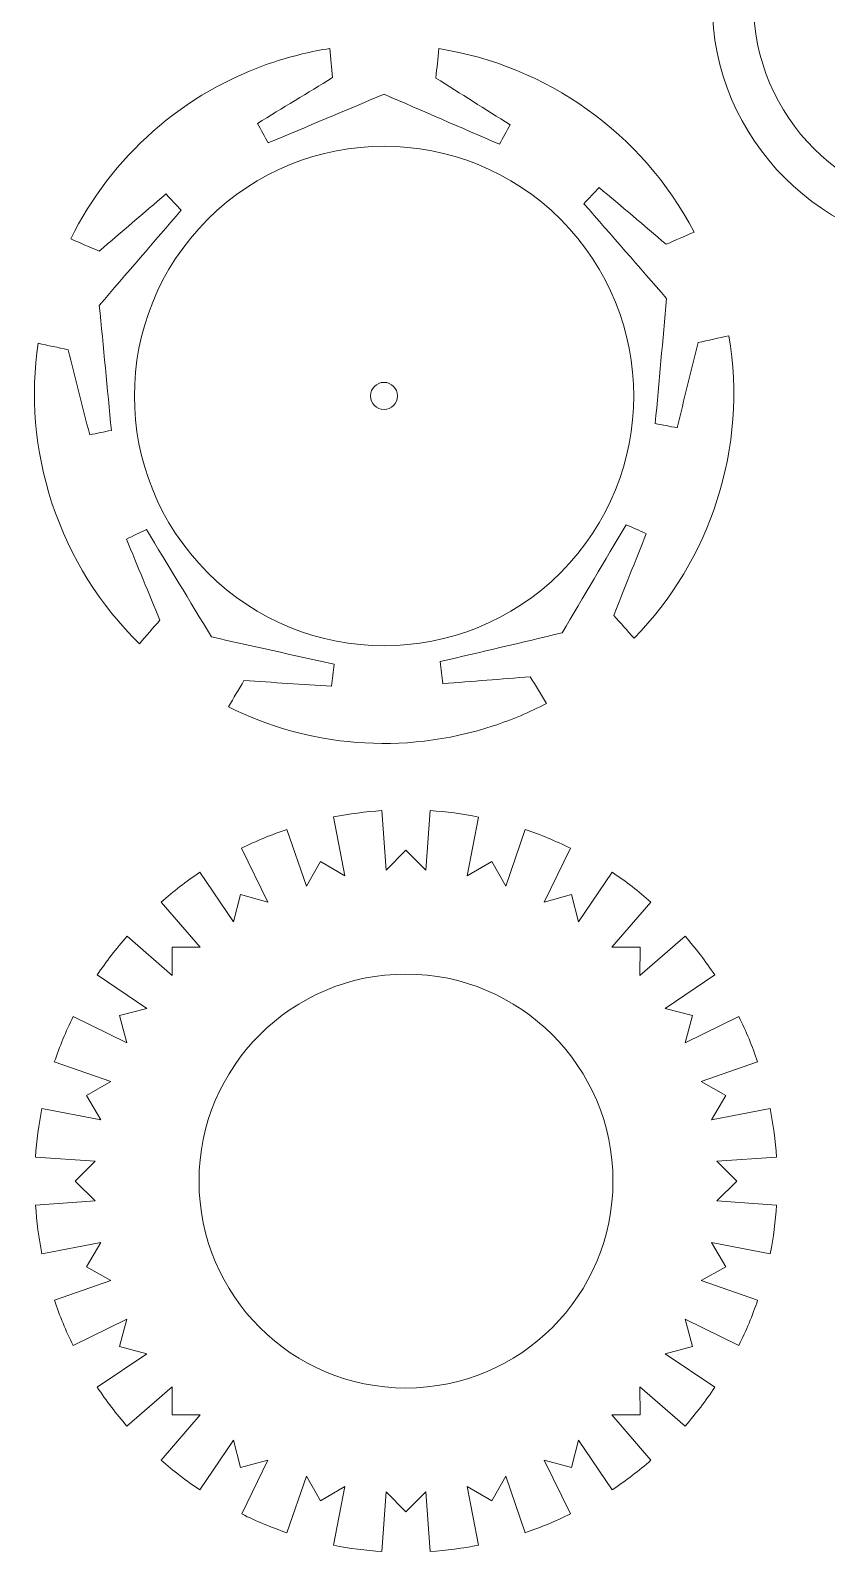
# Model space of a CAD drawing. Header units: inches. Extents: x -28.6 to 20.8, y -14.2 to 28.3.
# Drawn here: x 4.64 to 10.04, y -13.12 to -2.8 of the extents above; entities that cross this region are included whole.
import ezdxf

# ---------------------------------------------------------------- set-up
doc = ezdxf.new("R2010")
doc.units = ezdxf.units.IN
doc.header["$MEASUREMENT"] = 0
doc.layers.add('Layer 1', color=7, linetype='Continuous')

msp = doc.modelspace()

# ---------------------------------------------------------------- linework, layer by layer
at = {"layer": 'Layer 1', "color": 1, "lineweight": 9}
for points, knots in [([(10.951, -0.921), (11.881, -0.921), (12.636, -1.675), (12.636, -2.606), (12.636, -2.606), (12.636, -3.536), (11.881, -4.291), (10.951, -4.291), (10.951, -4.291), (10.02, -4.291), (9.266, -3.536), (9.266, -2.606), (9.266, -2.606), (9.266, -1.675), (10.02, -0.921), (10.951, -0.921)], [0, 0, 0, 0, 0.25, 0.25, 0.25, 0.25, 0.5, 0.5, 0.5, 0.5, 0.75, 0.75, 0.75, 0.75, 1, 1, 1, 1]), ([(10.951, -1.201), (11.727, -1.201), (12.356, -1.83), (12.356, -2.606), (12.356, -2.606), (12.356, -3.381), (11.727, -4.011), (10.951, -4.011), (10.951, -4.011), (10.175, -4.011), (9.546, -3.381), (9.546, -2.606), (9.546, -2.606), (9.546, -1.83), (10.175, -1.201), (10.951, -1.201)], [0, 0, 0, 0, 0.25, 0.25, 0.25, 0.25, 0.5, 0.5, 0.5, 0.5, 0.75, 0.75, 0.75, 0.75, 1, 1, 1, 1]), ([(4.912, -4.211), (5.184, -3.66), (5.669, -3.215), (6.298, -3.008), (6.298, -3.008), (6.422, -2.968), (6.546, -2.938), (6.671, -2.918)], [0, 0, 0, 0, 0.5, 0.5, 0.5, 0.5, 1, 1, 1, 1]), ([(6.671, -2.918), (6.677, -2.987), (6.682, -3.047), (6.689, -3.116), (6.689, -3.116), (6.519, -3.22), (6.35, -3.323), (6.181, -3.427), (6.181, -3.427), (6.205, -3.471), (6.229, -3.515), (6.253, -3.559), (6.253, -3.559), (6.515, -3.449), (6.777, -3.339), (7.039, -3.229)], [0, 0, 0, 0, 0.25, 0.25, 0.25, 0.25, 0.5, 0.5, 0.5, 0.5, 0.75, 0.75, 0.75, 0.75, 1, 1, 1, 1]), ([(7.411, -2.919), (7.404, -2.988), (7.398, -3.05), (7.391, -3.119), (7.391, -3.119), (7.559, -3.225), (7.727, -3.331), (7.895, -3.436), (7.895, -3.436), (7.871, -3.48), (7.846, -3.524), (7.822, -3.568), (7.822, -3.568), (7.561, -3.455), (7.3, -3.342), (7.039, -3.229)], [0, 0, 0, 0, 0.25, 0.25, 0.25, 0.25, 0.5, 0.5, 0.5, 0.5, 0.75, 0.75, 0.75, 0.75, 1, 1, 1, 1]), ([(5.841, -4.079), (6.502, -3.417), (7.576, -3.417), (8.238, -4.079), (8.238, -4.079), (8.899, -4.741), (8.899, -5.814), (8.238, -6.476), (8.238, -6.476), (7.576, -7.138), (6.502, -7.138), (5.841, -6.476), (5.841, -6.476), (5.179, -5.814), (5.179, -4.741), (5.841, -4.079)], [0, 0, 0, 0, 0.25, 0.25, 0.25, 0.25, 0.5, 0.5, 0.5, 0.5, 0.75, 0.75, 0.75, 0.75, 1, 1, 1, 1]), ([(4.912, -4.211), (4.976, -4.238), (5.042, -4.267), (5.106, -4.294), (5.106, -4.294), (5.257, -4.165), (5.408, -4.035), (5.559, -3.906), (5.559, -3.906), (5.593, -3.943), (5.628, -3.979), (5.662, -4.016), (5.662, -4.016), (5.477, -4.231), (5.292, -4.447), (5.106, -4.662)], [0, 0, 0, 0, 0.25, 0.25, 0.25, 0.25, 0.5, 0.5, 0.5, 0.5, 0.75, 0.75, 0.75, 0.75, 1, 1, 1, 1]), ([(9.143, -4.165), (9.08, -4.193), (9.018, -4.219), (8.954, -4.247), (8.954, -4.247), (8.803, -4.119), (8.651, -3.99), (8.499, -3.862), (8.499, -3.862), (8.465, -3.899), (8.431, -3.935), (8.396, -3.972), (8.396, -3.972), (8.583, -4.186), (8.77, -4.401), (8.957, -4.615)], [0, 0, 0, 0, 0.25, 0.25, 0.25, 0.25, 0.5, 0.5, 0.5, 0.5, 0.75, 0.75, 0.75, 0.75, 1, 1, 1, 1]), ([(9.379, -4.868), (9.312, -4.883), (9.239, -4.9), (9.171, -4.915), (9.171, -4.915), (9.123, -5.108), (9.076, -5.3), (9.028, -5.493), (9.028, -5.493), (8.979, -5.484), (8.929, -5.474), (8.88, -5.464), (8.88, -5.464), (8.906, -5.181), (8.931, -4.898), (8.957, -4.615)], [0, 0, 0, 0, 0.25, 0.25, 0.25, 0.25, 0.5, 0.5, 0.5, 0.5, 0.75, 0.75, 0.75, 0.75, 1, 1, 1, 1]), ([(4.691, -4.919), (4.758, -4.934), (4.826, -4.949), (4.894, -4.963), (4.894, -4.963), (4.943, -5.156), (4.992, -5.348), (5.041, -5.541), (5.041, -5.541), (5.09, -5.531), (5.139, -5.521), (5.188, -5.511), (5.188, -5.511), (5.161, -5.228), (5.134, -4.945), (5.106, -4.662)], [0, 0, 0, 0, 0.25, 0.25, 0.25, 0.25, 0.5, 0.5, 0.5, 0.5, 0.75, 0.75, 0.75, 0.75, 1, 1, 1, 1]), ([(5.379, -6.959), (5.115, -6.701), (4.908, -6.378), (4.785, -6.004), (4.785, -6.004), (4.666, -5.642), (4.639, -5.272), (4.691, -4.919)], [0, 0, 0, 0, 0.5, 0.5, 0.5, 0.5, 1, 1, 1, 1]), ([(7.039, -5.185), (7.09, -5.185), (7.131, -5.226), (7.131, -5.277), (7.131, -5.277), (7.131, -5.328), (7.09, -5.369), (7.039, -5.369), (7.039, -5.369), (6.988, -5.369), (6.947, -5.328), (6.947, -5.277), (6.947, -5.277), (6.947, -5.226), (6.988, -5.185), (7.039, -5.185)], [0, 0, 0, 0, 0.25, 0.25, 0.25, 0.25, 0.5, 0.5, 0.5, 0.5, 0.75, 0.75, 0.75, 0.75, 1, 1, 1, 1]), ([(5.379, -6.959), (5.424, -6.906), (5.472, -6.851), (5.518, -6.799), (5.518, -6.799), (5.442, -6.616), (5.366, -6.432), (5.29, -6.249), (5.29, -6.249), (5.335, -6.227), (5.38, -6.206), (5.426, -6.184), (5.426, -6.184), (5.573, -6.427), (5.721, -6.67), (5.868, -6.913)], [0, 0, 0, 0, 0.25, 0.25, 0.25, 0.25, 0.5, 0.5, 0.5, 0.5, 0.75, 0.75, 0.75, 0.75, 1, 1, 1, 1]), ([(8.736, -6.922), (8.69, -6.87), (8.644, -6.818), (8.598, -6.767), (8.598, -6.767), (8.671, -6.582), (8.745, -6.398), (8.819, -6.213), (8.819, -6.213), (8.773, -6.192), (8.728, -6.171), (8.682, -6.151), (8.682, -6.151), (8.538, -6.395), (8.393, -6.64), (8.249, -6.885)], [0, 0, 0, 0, 0.25, 0.25, 0.25, 0.25, 0.5, 0.5, 0.5, 0.5, 0.75, 0.75, 0.75, 0.75, 1, 1, 1, 1]), ([(5.983, -7.388), (6.018, -7.328), (6.053, -7.268), (6.088, -7.209), (6.088, -7.209), (6.286, -7.222), (6.484, -7.235), (6.683, -7.248), (6.683, -7.248), (6.688, -7.199), (6.694, -7.149), (6.7, -7.099), (6.7, -7.099), (6.423, -7.037), (6.145, -6.975), (5.868, -6.913)], [0, 0, 0, 0, 0.25, 0.25, 0.25, 0.25, 0.5, 0.5, 0.5, 0.5, 0.75, 0.75, 0.75, 0.75, 1, 1, 1, 1]), ([(8.141, -7.365), (8.106, -7.305), (8.068, -7.243), (8.032, -7.183), (8.032, -7.183), (7.835, -7.199), (7.637, -7.215), (7.439, -7.231), (7.439, -7.231), (7.432, -7.181), (7.426, -7.131), (7.419, -7.081), (7.419, -7.081), (7.696, -7.016), (7.972, -6.951), (8.249, -6.885)], [0, 0, 0, 0, 0.25, 0.25, 0.25, 0.25, 0.5, 0.5, 0.5, 0.5, 0.75, 0.75, 0.75, 0.75, 1, 1, 1, 1]), ([(8.141, -7.365), (8.027, -7.424), (7.906, -7.476), (7.78, -7.517), (7.78, -7.517), (7.163, -7.72), (6.522, -7.656), (5.983, -7.388)], [0, 0, 0, 0, 0.5, 0.5, 0.5, 0.5, 1, 1, 1, 1]), ([(6.607, -8.438), (6.607, -8.438), (6.773, -8.534), (6.773, -8.534), (6.773, -8.534), (6.773, -8.534), (6.695, -8.135), (6.695, -8.135)], [0, 0, 0, 0, 0.5, 0.5, 0.5, 0.5, 1, 1, 1, 1]), ([(7.188, -8.361), (7.188, -8.361), (7.054, -8.497), (7.054, -8.497), (7.054, -8.497), (7.054, -8.497), (7.025, -8.092), (7.025, -8.092)], [0, 0, 0, 0, 0.5, 0.5, 0.5, 0.5, 1, 1, 1, 1]), ([(7.188, -8.361), (7.188, -8.361), (7.323, -8.497), (7.323, -8.497), (7.323, -8.497), (7.323, -8.497), (7.352, -8.092), (7.352, -8.092)], [0, 0, 0, 0, 0.5, 0.5, 0.5, 0.5, 1, 1, 1, 1]), ([(7.77, -8.438), (7.77, -8.438), (7.604, -8.534), (7.604, -8.534), (7.604, -8.534), (7.604, -8.534), (7.681, -8.136), (7.681, -8.136)], [0, 0, 0, 0, 0.5, 0.5, 0.5, 0.5, 1, 1, 1, 1]), ([(6.607, -8.438), (6.607, -8.438), (6.512, -8.604), (6.512, -8.604), (6.512, -8.604), (6.512, -8.604), (6.38, -8.22), (6.38, -8.22)], [0, 0, 0, 0, 0.5, 0.5, 0.5, 0.5, 1, 1, 1, 1]), ([(7.77, -8.438), (7.77, -8.438), (7.865, -8.604), (7.865, -8.604), (7.865, -8.604), (7.865, -8.604), (7.997, -8.22), (7.997, -8.22)], [0, 0, 0, 0, 0.5, 0.5, 0.5, 0.5, 1, 1, 1, 1]), ([(6.065, -8.662), (6.065, -8.662), (6.25, -8.713), (6.25, -8.713), (6.25, -8.713), (6.25, -8.713), (6.072, -8.347), (6.072, -8.347)], [0, 0, 0, 0, 0.5, 0.5, 0.5, 0.5, 1, 1, 1, 1]), ([(8.311, -8.662), (8.311, -8.662), (8.127, -8.713), (8.127, -8.713), (8.127, -8.713), (8.127, -8.713), (8.304, -8.348), (8.304, -8.348)], [0, 0, 0, 0, 0.5, 0.5, 0.5, 0.5, 1, 1, 1, 1]), ([(6.065, -8.662), (6.065, -8.662), (6.017, -8.847), (6.017, -8.847), (6.017, -8.847), (6.017, -8.847), (5.789, -8.511), (5.789, -8.511)], [0, 0, 0, 0, 0.5, 0.5, 0.5, 0.5, 1, 1, 1, 1]), ([(8.311, -8.662), (8.311, -8.662), (8.36, -8.847), (8.36, -8.847), (8.36, -8.847), (8.36, -8.847), (8.588, -8.511), (8.588, -8.511)], [0, 0, 0, 0, 0.5, 0.5, 0.5, 0.5, 1, 1, 1, 1]), ([(5.6, -9.019), (5.6, -9.019), (5.792, -9.02), (5.792, -9.02), (5.792, -9.02), (5.792, -9.02), (5.526, -8.713), (5.526, -8.713)], [0, 0, 0, 0, 0.5, 0.5, 0.5, 0.5, 1, 1, 1, 1]), ([(8.777, -9.019), (8.777, -9.019), (8.585, -9.02), (8.585, -9.02), (8.585, -9.02), (8.585, -9.02), (8.851, -8.713), (8.851, -8.713)], [0, 0, 0, 0, 0.5, 0.5, 0.5, 0.5, 1, 1, 1, 1]), ([(5.6, -9.019), (5.6, -9.019), (5.601, -9.211), (5.601, -9.211), (5.601, -9.211), (5.601, -9.211), (5.295, -8.945), (5.295, -8.945)], [0, 0, 0, 0, 0.5, 0.5, 0.5, 0.5, 1, 1, 1, 1]), ([(8.777, -9.019), (8.777, -9.019), (8.776, -9.211), (8.776, -9.211), (8.776, -9.211), (8.776, -9.211), (9.082, -8.944), (9.082, -8.944)], [0, 0, 0, 0, 0.5, 0.5, 0.5, 0.5, 1, 1, 1, 1]), ([(5.243, -9.484), (5.243, -9.484), (5.429, -9.436), (5.429, -9.436), (5.429, -9.436), (5.429, -9.436), (5.092, -9.208), (5.092, -9.208)], [0, 0, 0, 0, 0.5, 0.5, 0.5, 0.5, 1, 1, 1, 1]), ([(7.188, -9.202), (7.964, -9.202), (8.593, -9.831), (8.593, -10.607), (8.593, -10.607), (8.593, -11.383), (7.964, -12.012), (7.188, -12.012), (7.188, -12.012), (6.413, -12.012), (5.783, -11.383), (5.783, -10.607), (5.783, -10.607), (5.783, -9.831), (6.413, -9.202), (7.188, -9.202)], [0, 0, 0, 0, 0.25, 0.25, 0.25, 0.25, 0.5, 0.5, 0.5, 0.5, 0.75, 0.75, 0.75, 0.75, 1, 1, 1, 1]), ([(9.133, -9.484), (9.133, -9.484), (8.948, -9.436), (8.948, -9.436), (8.948, -9.436), (8.948, -9.436), (9.284, -9.208), (9.284, -9.208)], [0, 0, 0, 0, 0.5, 0.5, 0.5, 0.5, 1, 1, 1, 1]), ([(5.243, -9.484), (5.243, -9.484), (5.294, -9.669), (5.294, -9.669), (5.294, -9.669), (5.294, -9.669), (4.929, -9.491), (4.929, -9.491)], [0, 0, 0, 0, 0.5, 0.5, 0.5, 0.5, 1, 1, 1, 1]), ([(9.133, -9.484), (9.133, -9.484), (9.083, -9.669), (9.083, -9.669), (9.083, -9.669), (9.083, -9.669), (9.448, -9.491), (9.448, -9.491)], [0, 0, 0, 0, 0.5, 0.5, 0.5, 0.5, 1, 1, 1, 1]), ([(5.019, -10.026), (5.019, -10.026), (5.185, -9.931), (5.185, -9.931), (5.185, -9.931), (5.185, -9.931), (4.801, -9.798), (4.801, -9.798)], [0, 0, 0, 0, 0.5, 0.5, 0.5, 0.5, 1, 1, 1, 1]), ([(9.358, -10.026), (9.358, -10.026), (9.191, -9.931), (9.191, -9.931), (9.191, -9.931), (9.191, -9.931), (9.575, -9.798), (9.575, -9.798)], [0, 0, 0, 0, 0.5, 0.5, 0.5, 0.5, 1, 1, 1, 1]), ([(5.019, -10.026), (5.019, -10.026), (5.116, -10.191), (5.116, -10.191), (5.116, -10.191), (5.116, -10.191), (4.717, -10.114), (4.717, -10.114)], [0, 0, 0, 0, 0.5, 0.5, 0.5, 0.5, 1, 1, 1, 1]), ([(9.358, -10.026), (9.358, -10.026), (9.261, -10.191), (9.261, -10.191), (9.261, -10.191), (9.261, -10.191), (9.66, -10.114), (9.66, -10.114)], [0, 0, 0, 0, 0.5, 0.5, 0.5, 0.5, 1, 1, 1, 1]), ([(4.942, -10.607), (4.942, -10.607), (5.079, -10.472), (5.079, -10.472), (5.079, -10.472), (5.079, -10.472), (4.673, -10.444), (4.673, -10.444)], [0, 0, 0, 0, 0.5, 0.5, 0.5, 0.5, 1, 1, 1, 1]), ([(9.434, -10.607), (9.434, -10.607), (9.298, -10.472), (9.298, -10.472), (9.298, -10.472), (9.298, -10.472), (9.703, -10.444), (9.703, -10.444)], [0, 0, 0, 0, 0.5, 0.5, 0.5, 0.5, 1, 1, 1, 1]), ([(4.942, -10.607), (4.942, -10.607), (5.079, -10.742), (5.079, -10.742), (5.079, -10.742), (5.079, -10.742), (4.674, -10.771), (4.674, -10.771)], [0, 0, 0, 0, 0.5, 0.5, 0.5, 0.5, 1, 1, 1, 1]), ([(9.434, -10.607), (9.434, -10.607), (9.298, -10.742), (9.298, -10.742), (9.298, -10.742), (9.298, -10.742), (9.704, -10.771), (9.704, -10.771)], [0, 0, 0, 0, 0.5, 0.5, 0.5, 0.5, 1, 1, 1, 1]), ([(5.019, -11.189), (5.019, -11.189), (5.116, -11.023), (5.116, -11.023), (5.116, -11.023), (5.116, -11.023), (4.717, -11.1), (4.717, -11.1)], [0, 0, 0, 0, 0.5, 0.5, 0.5, 0.5, 1, 1, 1, 1]), ([(9.358, -11.189), (9.358, -11.189), (9.261, -11.023), (9.261, -11.023), (9.261, -11.023), (9.261, -11.023), (9.66, -11.1), (9.66, -11.1)], [0, 0, 0, 0, 0.5, 0.5, 0.5, 0.5, 1, 1, 1, 1]), ([(5.019, -11.189), (5.019, -11.189), (5.185, -11.283), (5.185, -11.283), (5.185, -11.283), (5.185, -11.283), (4.802, -11.416), (4.802, -11.416)], [0, 0, 0, 0, 0.5, 0.5, 0.5, 0.5, 1, 1, 1, 1]), ([(9.358, -11.189), (9.358, -11.189), (9.191, -11.283), (9.191, -11.283), (9.191, -11.283), (9.191, -11.283), (9.575, -11.416), (9.575, -11.416)], [0, 0, 0, 0, 0.5, 0.5, 0.5, 0.5, 1, 1, 1, 1]), ([(5.243, -11.73), (5.243, -11.73), (5.294, -11.545), (5.294, -11.545), (5.294, -11.545), (5.294, -11.545), (4.928, -11.723), (4.928, -11.723)], [0, 0, 0, 0, 0.5, 0.5, 0.5, 0.5, 1, 1, 1, 1]), ([(9.133, -11.73), (9.133, -11.73), (9.083, -11.545), (9.083, -11.545), (9.083, -11.545), (9.083, -11.545), (9.448, -11.723), (9.448, -11.723)], [0, 0, 0, 0, 0.5, 0.5, 0.5, 0.5, 1, 1, 1, 1]), ([(5.243, -11.73), (5.243, -11.73), (5.429, -11.779), (5.429, -11.779), (5.429, -11.779), (5.429, -11.779), (5.092, -12.006), (5.092, -12.006)], [0, 0, 0, 0, 0.5, 0.5, 0.5, 0.5, 1, 1, 1, 1]), ([(9.133, -11.73), (9.133, -11.73), (8.948, -11.779), (8.948, -11.779), (8.948, -11.779), (8.948, -11.779), (9.285, -12.006), (9.285, -12.006)], [0, 0, 0, 0, 0.5, 0.5, 0.5, 0.5, 1, 1, 1, 1]), ([(5.6, -12.195), (5.6, -12.195), (5.601, -12.004), (5.601, -12.004), (5.601, -12.004), (5.601, -12.004), (5.294, -12.27), (5.294, -12.27)], [0, 0, 0, 0, 0.5, 0.5, 0.5, 0.5, 1, 1, 1, 1]), ([(8.777, -12.195), (8.777, -12.195), (8.776, -12.004), (8.776, -12.004), (8.776, -12.004), (8.776, -12.004), (9.082, -12.27), (9.082, -12.27)], [0, 0, 0, 0, 0.5, 0.5, 0.5, 0.5, 1, 1, 1, 1]), ([(5.6, -12.195), (5.6, -12.195), (5.792, -12.194), (5.792, -12.194), (5.792, -12.194), (5.792, -12.194), (5.526, -12.501), (5.526, -12.501)], [0, 0, 0, 0, 0.5, 0.5, 0.5, 0.5, 1, 1, 1, 1]), ([(8.777, -12.195), (8.777, -12.195), (8.585, -12.194), (8.585, -12.194), (8.585, -12.194), (8.585, -12.194), (8.851, -12.501), (8.851, -12.501)], [0, 0, 0, 0, 0.5, 0.5, 0.5, 0.5, 1, 1, 1, 1]), ([(6.065, -12.552), (6.065, -12.552), (6.017, -12.367), (6.017, -12.367), (6.017, -12.367), (6.017, -12.367), (5.789, -12.704), (5.789, -12.704)], [0, 0, 0, 0, 0.5, 0.5, 0.5, 0.5, 1, 1, 1, 1]), ([(8.311, -12.552), (8.311, -12.552), (8.36, -12.367), (8.36, -12.367), (8.36, -12.367), (8.36, -12.367), (8.587, -12.703), (8.587, -12.703)], [0, 0, 0, 0, 0.5, 0.5, 0.5, 0.5, 1, 1, 1, 1]), ([(6.065, -12.552), (6.065, -12.552), (6.25, -12.502), (6.25, -12.502), (6.25, -12.502), (6.25, -12.502), (6.073, -12.867), (6.073, -12.867)], [0, 0, 0, 0, 0.5, 0.5, 0.5, 0.5, 1, 1, 1, 1]), ([(8.311, -12.552), (8.311, -12.552), (8.127, -12.502), (8.127, -12.502), (8.127, -12.502), (8.127, -12.502), (8.304, -12.867), (8.304, -12.867)], [0, 0, 0, 0, 0.5, 0.5, 0.5, 0.5, 1, 1, 1, 1]), ([(6.607, -12.777), (6.607, -12.777), (6.512, -12.61), (6.512, -12.61), (6.512, -12.61), (6.512, -12.61), (6.379, -12.994), (6.379, -12.994)], [0, 0, 0, 0, 0.5, 0.5, 0.5, 0.5, 1, 1, 1, 1]), ([(6.607, -12.777), (6.607, -12.777), (6.773, -12.68), (6.773, -12.68), (6.773, -12.68), (6.773, -12.68), (6.695, -13.079), (6.695, -13.079)], [0, 0, 0, 0, 0.5, 0.5, 0.5, 0.5, 1, 1, 1, 1]), ([(7.77, -12.777), (7.77, -12.777), (7.604, -12.68), (7.604, -12.68), (7.604, -12.68), (7.604, -12.68), (7.681, -13.079), (7.681, -13.079)], [0, 0, 0, 0, 0.5, 0.5, 0.5, 0.5, 1, 1, 1, 1]), ([(7.77, -12.777), (7.77, -12.777), (7.865, -12.61), (7.865, -12.61), (7.865, -12.61), (7.865, -12.61), (7.997, -12.994), (7.997, -12.994)], [0, 0, 0, 0, 0.5, 0.5, 0.5, 0.5, 1, 1, 1, 1]), ([(7.188, -12.853), (7.188, -12.853), (7.054, -12.717), (7.054, -12.717), (7.054, -12.717), (7.054, -12.717), (7.025, -13.122), (7.025, -13.122)], [0, 0, 0, 0, 0.5, 0.5, 0.5, 0.5, 1, 1, 1, 1]), ([(7.188, -12.853), (7.188, -12.853), (7.323, -12.717), (7.323, -12.717), (7.323, -12.717), (7.323, -12.717), (7.352, -13.122), (7.352, -13.122)], [0, 0, 0, 0, 0.5, 0.5, 0.5, 0.5, 1, 1, 1, 1])]:
    msp.add_open_spline(points, degree=3, knots=knots, dxfattribs=at)
for points in [[(7.411, -2.919), (8.139, -3.035), (8.791, -3.488), (9.143, -4.165)], [(9.379, -4.868), (9.509, -5.629), (9.256, -6.39), (8.736, -6.922)], [(6.695, -8.135), (6.803, -8.114), (6.913, -8.1), (7.025, -8.092)], [(7.352, -8.092), (7.461, -8.099), (7.571, -8.114), (7.681, -8.136)], [(6.072, -8.347), (6.171, -8.299), (6.273, -8.256), (6.38, -8.22)], [(7.997, -8.22), (8.101, -8.255), (8.204, -8.298), (8.304, -8.348)], [(5.526, -8.713), (5.608, -8.641), (5.696, -8.573), (5.789, -8.511)], [(8.588, -8.511), (8.679, -8.572), (8.767, -8.639), (8.851, -8.713)], [(5.092, -9.208), (5.153, -9.117), (5.22, -9.029), (5.295, -8.945)], [(9.082, -8.944), (9.155, -9.027), (9.222, -9.115), (9.284, -9.208)], [(4.801, -9.798), (4.837, -9.694), (4.879, -9.592), (4.929, -9.491)], [(9.448, -9.491), (9.497, -9.59), (9.539, -9.692), (9.575, -9.798)], [(4.673, -10.444), (4.68, -10.334), (4.695, -10.224), (4.717, -10.114)], [(9.66, -10.114), (9.681, -10.222), (9.696, -10.332), (9.703, -10.444)], [(4.717, -11.1), (4.695, -10.993), (4.681, -10.883), (4.674, -10.771)], [(9.704, -10.771), (9.696, -10.88), (9.682, -10.99), (9.66, -11.1)], [(4.928, -11.723), (4.88, -11.625), (4.837, -11.522), (4.802, -11.416)], [(9.575, -11.416), (9.54, -11.52), (9.498, -11.622), (9.448, -11.723)], [(5.294, -12.27), (5.222, -12.188), (5.154, -12.1), (5.092, -12.006)], [(9.285, -12.006), (9.224, -12.098), (9.156, -12.186), (9.082, -12.27)], [(5.789, -12.704), (5.698, -12.643), (5.61, -12.575), (5.526, -12.501)], [(8.851, -12.501), (8.769, -12.574), (8.681, -12.641), (8.587, -12.703)], [(6.379, -12.994), (6.276, -12.959), (6.173, -12.917), (6.073, -12.867)], [(8.304, -12.867), (8.206, -12.916), (8.103, -12.958), (7.997, -12.994)], [(7.025, -13.122), (6.915, -13.115), (6.805, -13.101), (6.695, -13.079)], [(7.681, -13.079), (7.574, -13.1), (7.464, -13.115), (7.352, -13.122)]]:
    msp.add_open_spline(points, degree=3, dxfattribs=at)

doc.saveas('drawing.dxf')
